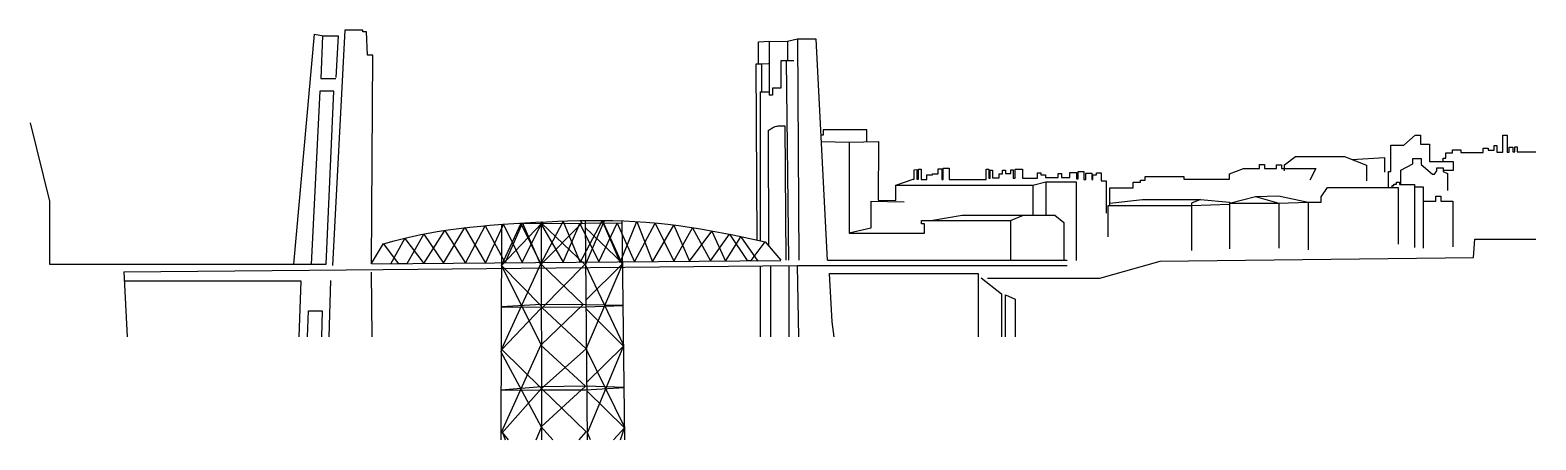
# Model space of a CAD drawing. Header units: millimetres. Extents: x 4 to 145, y 11 to 49.
import ezdxf

# ---------------------------------------------------------------- set-up
doc = ezdxf.new("R2010")
doc.units = ezdxf.units.MM
doc.layers.add('Layer 2 engraving', color=100, linetype='Continuous')

msp = doc.modelspace()

# ---------------------------------------------------------------- linework, layer by layer
at = {"layer": 'Layer 2 engraving'}
for points in [[(28.63, 27.24), (30.59, 48.75), (31.43, 48.6), (32.79, 48.6), (32.59, 44.71)], [(31.34, 48.62), (31.17, 44.62), (32.58, 44.62)], [(35.93, 27.25), (36.05, 46.79), (35.54, 46.79), (35.45, 48.97), (35.1, 48.97), (35.1, 49.14), (33.42, 49.14), (32.26, 27.11)], [(72.16, 45.95), (72.15, 48.04), (73.16, 48.1), (74.88, 48.07)], [(73.16, 48.1), (73.16, 43.06)], [(75.81, 48.3), (74.88, 48.07), (74.88, 46.27)], [(78.62, 27.59), (77.55, 48.3), (75.81, 48.3), (75.92, 27.61)], [(71.9, 45.95), (71.99, 29.5)], [(72.43, 45.95), (71.9, 45.95)], [(73.09, 45.99), (72.43, 45.95), (72.43, 43.37)], [(75.45, 46.26), (74.75, 46.26), (74.26, 46.26), (74.24, 43.7), (73.48, 43.72), (73.48, 43.06), (73.16, 43.06)], [(74.75, 46.26), (74.98, 27.6)], [(31.66, 27.24), (32.39, 43.41), (31.07, 43.41), (30.28, 27.24)], [(72.32, 43.37), (72.3, 29.43)], [(72.32, 43.37), (73.16, 43.37)], [(3.95, 40.47), (5.78, 33.11), (5.78, 27.24), (30.28, 27.24)], [(73.05, 39.73), (73.14, 39.79), (73.22, 39.85), (73.3, 39.9), (73.39, 39.95), (73.47, 40), (73.56, 40.04), (73.65, 40.08), (73.73, 40.11), (73.83, 40.14), (73.93, 40.16), (74.02, 40.17), (74.12, 40.18), (74.22, 40.18), (74.32, 40.18), (74.42, 40.18), (74.52, 40.18), (74.63, 40.17)], [(73.05, 39.73), (73.1, 28.93)], [(74.63, 40.17), (74.71, 27.59)], [(82.31, 38.7), (82.31, 39.79), (78.2, 39.79), (78.2, 39.31), (78.02, 39.31)], [(78.03, 38.72), (80.65, 38.66), (83.4, 38.72), (83.37, 33.23), (85.01, 33.18), (85.01, 34.63), (86.65, 35.17), (86.74, 35.19), (86.73, 36.07), (86.97, 36.08), (86.97, 35.19), (87.14, 35.17), (87.14, 36.12), (87.39, 36.12), (87.39, 35.16), (87.93, 35.16), (87.93, 35.6), (88.44, 35.6), (88.44, 35.69), (88.98, 35.69), (88.98, 36.14), (89.32, 36.14), (89.32, 35.15), (89.44, 35.15), (89.44, 36.23), (90.02, 36.23), (90.02, 35.15), (93.46, 35.15), (93.46, 36.12), (93.74, 36.12), (93.74, 35.29), (93.86, 35.29), (93.86, 36.03), (94.06, 36.03), (94.06, 35.3), (94.68, 35.3), (94.68, 35.68), (95.01, 35.68), (95.01, 36.03), (95.27, 36.03), (95.27, 35.71), (95.77, 35.71), (95.77, 36.06), (95.99, 36.06), (95.99, 35.28), (96.18, 35.28), (96.18, 36.11), (96.88, 36.11), (96.88, 35.27), (98.17, 35.27), (98.29, 35.27), (98.29, 35.78), (98.58, 35.78), (98.58, 35.58), (99.03, 35.58), (99.03, 35.33), (100.23, 35.33), (100.23, 35.72), (100.53, 35.72), (100.53, 35.33), (101.3, 35.33), (101.3, 35.8), (101.94, 35.8), (101.94, 35.21), (102.08, 35.21), (102.08, 35.9), (102.62, 35.9), (102.62, 35.14), (102.82, 35.14), (102.82, 35.76), (103.36, 35.76), (103.36, 35.14), (103.46, 35.14), (103.46, 35.6), (103.81, 35.6), (103.81, 35.77), (104.25, 35.77), (104.25, 35.04), (104.71, 35.04), (104.71, 31.99)], [(80.65, 38.66), (80.65, 30.13), (87.69, 30.13), (87.69, 31), (87.42, 31), (87.42, 31.3), (95.76, 31.3), (95.76, 27.59)], [(131.14, 34.4), (131.14, 35.9), (131.37, 35.9), (131.37, 37.39), (131.37, 37.39), (131.37, 38.38), (132.58, 38.38), (133.66, 39.3), (134.14, 39.3), (134.14, 38.46), (134.99, 38.46), (134.99, 36.85), (137.19, 36.85), (137.19, 35.99), (136.27, 35.99)], [(136.26, 36.85), (136.26, 37.15), (136.52, 37.15), (136.52, 37.66), (137.15, 37.66), (137.15, 37.94), (137.92, 37.94), (137.92, 37.68), (140.01, 37.68), (140.01, 38.1), (140.48, 38.1), (140.48, 37.89), (141.05, 37.89), (141.05, 38.33), (141.3, 38.33), (141.3, 37.72), (141.87, 37.72), (141.87, 39.3), (142.25, 39.3), (142.25, 37.7), (142.44, 37.7), (142.44, 38.18), (142.79, 38.18), (142.79, 37.76), (142.99, 37.76), (142.99, 38.2), (143.21, 38.2), (143.21, 37.73), (144.95, 37.73)], [(121.4, 35.98), (121.4, 36.54), (122.45, 37.32), (123.28, 37.32), (127.02, 37.32), (129.09, 36.49), (129.09, 35.03)], [(127.75, 37.03), (130.76, 37.22), (130.76, 35.85)], [(132.3, 34.69), (132.3, 36.02), (133.42, 36.62), (133.42, 37.12), (134.21, 37.12), (134.21, 36.56), (135.28, 35.65), (135.45, 35.65), (135.69, 35.97), (135.69, 36.26), (136.27, 36.26), (136.27, 35.9), (136.67, 35.73)], [(105.07, 32.73), (105.07, 34.38), (107.25, 34.38), (107.25, 34.92), (107.93, 34.92), (107.93, 35.08), (108.37, 35.08), (108.37, 35.42), (111.97, 35.42), (111.97, 35.17), (115.19, 35.17), (116.25, 35.17), (116.25, 35.69), (117.58, 36.17), (119.07, 36.17), (119.07, 36.56), (119.54, 36.56), (119.54, 36.18), (120.66, 36.18), (120.66, 36.52), (121.12, 36.52), (121.12, 36.17), (124.35, 36.17), (123.78, 35.08)], [(136.67, 35.73), (136.67, 34.11)], [(85.01, 34.63), (97.86, 34.63), (99.06, 34.95), (99.06, 31.82)], [(97.86, 34.63), (97.86, 31.82)], [(99.06, 34.95), (101.9, 34.95), (101.9, 27.58)], [(112.91, 35.14), (112.91, 35.17)], [(123.62, 33.04), (124.85, 33.04), (124.85, 33.52), (125.44, 34.39), (131.49, 34.39), (132.05, 34.39), (132.05, 29.09)], [(131.49, 34.39), (131.49, 34.59), (131.66, 34.59), (131.66, 34.72), (131.91, 34.72), (131.91, 34.91), (132.19, 34.91), (132.19, 34.69), (133.58, 34.69), (133.58, 28.78)], [(133.58, 34.48), (134.4, 34.48), (134.4, 28.74)], [(82.66, 33.14), (82.66, 30.6), (80.65, 30.13)], [(82.66, 33.14), (85.79, 33.06)], [(104.89, 29.8), (104.89, 32.71), (112.7, 32.71), (116.27, 32.84), (116.27, 28.65)], [(105.07, 32.94), (108.12, 33.29), (113.54, 33.29), (112.7, 32.93)], [(112.7, 32.93), (112.7, 28.52)], [(113.54, 33.29), (116.27, 33.02), (116.27, 32.84)], [(116.27, 32.93), (118.68, 33.57), (120.88, 32.93)], [(116.27, 32.93), (120.88, 32.93), (123.62, 33.04), (123.62, 28.57)], [(118.68, 33.57), (120.84, 33.64), (123.62, 33.04)], [(120.88, 32.93), (120.88, 28.74)], [(134.4, 33.13), (135.59, 33.13), (135.59, 33.59), (136.05, 33.59), (136.05, 33.13), (137.17, 33.13), (137.17, 28.84)], [(37.03, 29.14), (38.43, 27.28), (39.26, 27.29), (40.81, 30.04), (42.67, 27.32), (44.67, 30.65), (46.6, 27.33), (48.28, 30.95), (50.04, 27.38), (51.8, 30.98), (53.85, 27.4), (55.42, 31.02), (57.19, 27.45), (58.93, 31.07), (60.53, 27.46), (62.47, 31.08), (64.23, 27.51), (65.98, 30.62), (67.67, 27.53), (69.44, 30.04), (71.11, 27.56), (71.46, 27.56), (72.78, 29.31), (74.25, 27.59)], [(37.05, 29.14), (38.05, 29.4), (39.05, 29.65), (40.54, 29.99), (41.06, 30.1), (42.07, 30.28), (43.09, 30.44), (44.11, 30.57), (45.14, 30.69), (46.17, 30.79), (47, 30.87), (48.22, 30.97), (49.25, 31.04), (50.28, 31.1), (51.31, 31.15), (52.33, 31.2), (53.36, 31.24), (54.27, 31.27), (55.43, 31.3), (56.46, 31.31), (57.49, 31.31), (58.52, 31.3), (59.55, 31.28), (60.58, 31.23), (61.61, 31.17), (62.77, 31.08), (63.66, 30.98), (64.68, 30.85), (65.7, 30.7), (66.72, 30.54), (67.73, 30.36), (68.74, 30.17), (69.76, 29.97), (70.77, 29.76), (71.78, 29.54), (72.79, 29.33)], [(37.73, 27.27), (39.04, 29.64), (40.83, 27.29), (42.8, 30.37), (44.71, 27.33), (46.56, 30.82), (48.42, 27.36), (50.05, 31.05), (51.75, 27.2), (53.88, 31.21), (55.47, 27.38), (57.51, 31.28), (59.19, 27.37), (60.76, 31.21), (62.23, 27.44), (64.24, 30.88), (65.69, 27.51), (67.8, 30.33), (69.06, 27.52), (70.51, 29.78), (72.08, 27.52)], [(48.08, 11.49), (51.81, 19.69), (48.08, 27.1), (49.94, 31.08)], [(51.83, 23.29), (48.09, 27.1), (51.87, 31.07), (51.76, 31.18)], [(48.1, 19.25), (51.78, 27.25), (49.91, 31.08)], [(49.59, 31.06), (51.83, 31.03), (55.92, 31.06), (59.37, 31.11)], [(52.9, 10.77), (51.82, 11.99), (55.95, 15.81), (51.77, 19.64), (55.73, 23.45), (51.82, 27.23), (55.65, 31.1), (55.45, 31.3)], [(51.81, 31.18), (51.84, 10.77)], [(55.35, 10.77), (56.01, 11.53), (51.84, 15.57), (56.01, 19.3), (51.9, 23.15), (55.88, 27.19), (51.84, 31.05), (51.98, 31.18)], [(55.94, 31.3), (56.1, 10.77)], [(56.44, 10.77), (56.15, 11.43), (59.55, 19.62), (55.95, 27.16), (57.75, 31.31)], [(58.59, 10.77), (59.64, 11.94), (56.02, 19.3), (59.42, 27.21), (57.56, 31.31)], [(59.64, 10.77), (59.39, 31.28)], [(88.29, 31.3), (91.23, 31.82), (99.89, 31.82), (100.76, 31.12), (100.76, 27.59)], [(95.76, 31.3), (96.96, 31.82)], [(48.05, 10.77), (48.11, 30.96)], [(55.96, 23.81), (59.44, 27.3), (55.94, 30.66)], [(35.93, 27.3), (37.05, 29.15)], [(101, 25.92), (104.11, 25.92), (109.76, 27.51), (139.1, 27.84), (139.24, 29.56), (144.95, 29.56)], [(12.72, 26.51), (37.02, 26.73), (75.82, 27.09), (101.05, 27.09)], [(30.28, 27.24), (31.66, 27.24)], [(35.95, 27.26), (74.26, 27.58)], [(72.35, 20.42), (72.35, 27.05)], [(73.31, 20.42), (73.31, 27.06)], [(75.04, 20.42), (75.04, 27.08)], [(75.92, 20.42), (75.82, 27.09)], [(78.62, 27.59), (101.06, 27.59)], [(12.72, 26.52), (13.04, 20.42)], [(29.16, 20.42), (29.34, 25.64), (12.75, 25.64)], [(31.96, 20.42), (32.12, 25.71)], [(35.97, 20.42), (35.91, 26.47)], [(79.25, 20.42), (79.05, 21.83), (78.81, 26.35), (92.73, 26.35), (92.73, 20.42)], [(93, 25.94), (94.9, 24.45), (94.9, 20.42)], [(93.6, 25.92), (101, 25.92)], [(95.29, 20.42), (95.29, 24.35), (96.19, 23.96), (96.19, 20.42)], [(29.92, 20.42), (30.02, 22.87), (31.31, 22.87), (31.25, 20.42)], [(48.09, 23.22), (51.82, 23.19), (55.98, 23.24), (59.48, 23.36), (56.01, 23.43), (51.82, 23.44), (48.1, 23.22)], [(48.11, 11.4), (51.84, 15.57), (48.11, 19.24), (51.78, 23.09)], [(56.06, 16.16), (59.52, 19.56), (56.01, 23.05)], [(51.35, 10.77), (51.84, 11.96), (48.04, 19.05)], [(48.05, 15.42), (51.81, 15.45), (55.98, 15.47), (59.57, 15.69), (56.06, 15.81), (51.81, 15.73), (48.05, 15.43)], [(59.22, 10.77), (59.62, 11.91), (56.09, 15.37)], [(48.75, 10.77), (48.17, 11.47), (48.43, 10.77)]]:
    msp.add_lwpolyline(points, dxfattribs=at)

doc.saveas('drawing.dxf')
